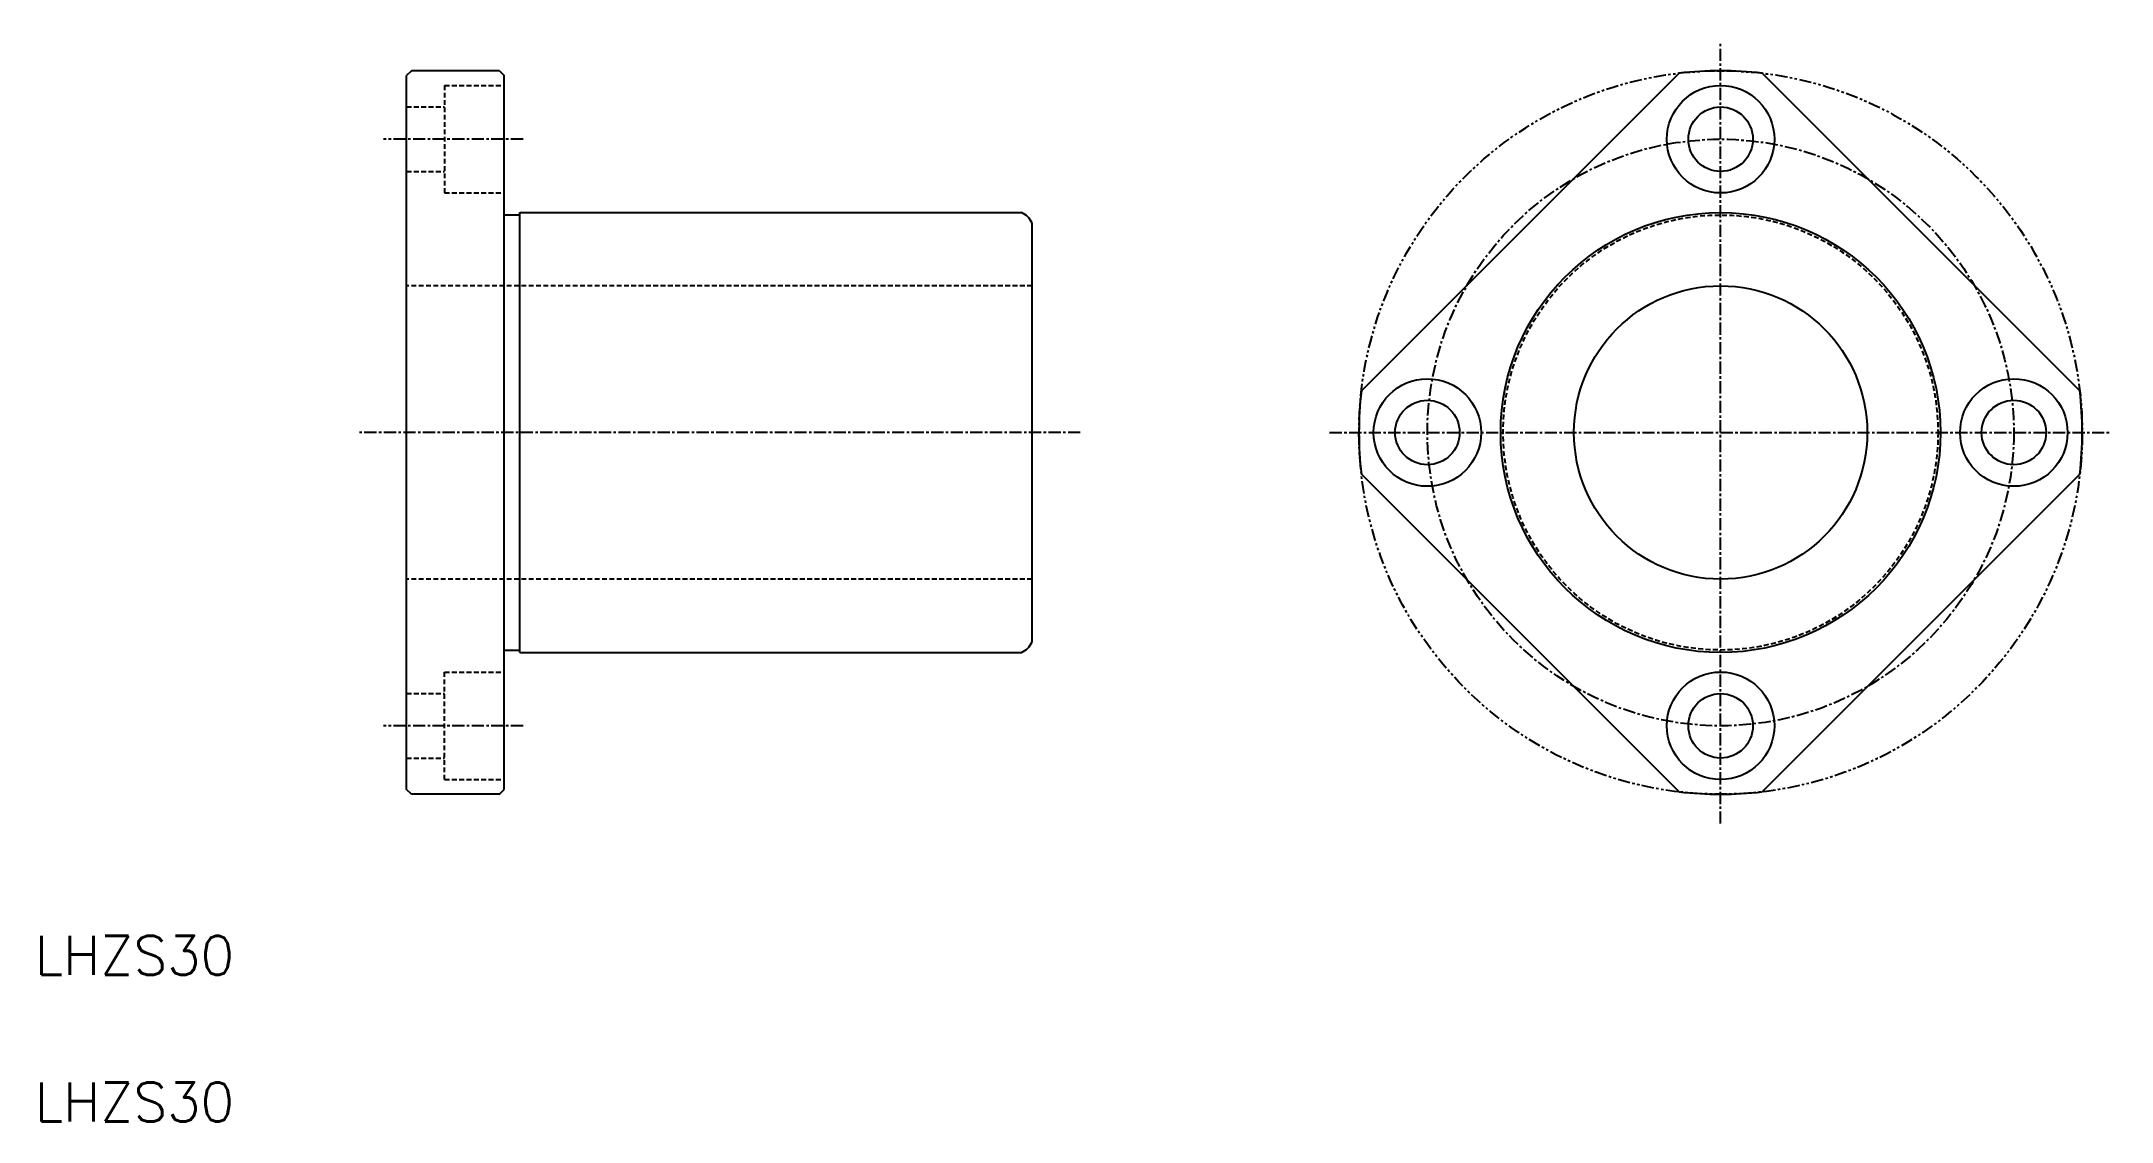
# Model space of a CAD drawing. Extents: x 333 to 545, y 140 to 251.
import ezdxf

# ---------------------------------------------------------------- set-up
doc = ezdxf.new("R2010")
doc.units = 0
for name, pattern in [('CENTER', [2, 1.25, -0.25, 0.25, -0.25]), ('DASHED', [0.75, 0.5, -0.25]), ('PHANTOM', [2.5, 1.25, -0.25, 0.25, -0.25, 0.25, -0.25])]:
    doc.linetypes.add(name, pattern=pattern)
doc.layers.get('0').update_dxf_attribs({"linetype": 'CONTINUOUS'})
doc.layers.add('CENTER', color=1, linetype='CENTER')
doc.styles.get("Standard").update_dxf_attribs({"font": 'txt.shx', "bigfont": 'bigfont.shx'})

msp = doc.modelspace()

# ---------------------------------------------------------------- linework, layer by layer
at = {"color": 7, "linetype": 'CONTINUOUS'}
for p, q in [((370.91, 247.64), (370.41, 247.14)), ((370.41, 174.14), (370.41, 247.14)), ((379.91, 247.64), (370.91, 247.64)), ((379.91, 247.64), (380.41, 247.14)), ((380.41, 174.14), (380.41, 247.14)), ((500.61, 247.4), (468.11, 214.9)), ((541.62, 214.9), (509.12, 247.4)), ((382.01, 233.14), (433.32, 233.14)), ((382.01, 188.14), (382.01, 233.14)), ((380.41, 232.89), (382.01, 232.89)), ((434.41, 189.23), (434.41, 232.05)), ((500.61, 173.89), (468.11, 206.38)), ((541.62, 206.38), (509.12, 173.89)), ((380.41, 188.39), (382.01, 188.39)), ((382.01, 188.14), (433.32, 188.14)), ((393.53, 188.14), (393.53, 188.14)), ((406.66, 188.14), (406.66, 188.14)), ((370.91, 173.64), (370.41, 174.14)), ((379.91, 173.64), (380.41, 174.14)), ((379.91, 173.64), (370.91, 173.64))]:
    msp.add_line(p, q, dxfattribs=at)
at = {"color": 3, "linetype": 'DASHED'}
for p, q in [((374.31, 246.14), (374.31, 235.14)), ((374.31, 246.14), (380.41, 246.14)), ((370.41, 243.94), (374.31, 243.94)), ((370.41, 237.34), (374.31, 237.34)), ((374.31, 235.14), (380.41, 235.14)), ((434.41, 225.64), (370.41, 225.64)), ((434.41, 195.64), (370.41, 195.64)), ((374.31, 175.14), (374.31, 186.14)), ((374.31, 186.14), (380.41, 186.14)), ((370.41, 183.94), (374.31, 183.94)), ((370.41, 177.34), (374.31, 177.34)), ((374.31, 175.14), (380.41, 175.14))]:
    msp.add_line(p, q, dxfattribs=at)
at = {"color": 3, "linetype": 'PHANTOM'}
msp.add_circle((504.86, 210.64), 37, dxfattribs=at)
at = {"color": 7, "linetype": 'CONTINUOUS'}
for centre, radius in [((504.86, 240.64), 5.5), ((504.86, 240.64), 3.3), ((504.86, 210.64), 22.5), ((504.86, 210.64), 15), ((474.86, 210.64), 5.5), ((534.86, 210.64), 5.5), ((474.86, 210.64), 3.3), ((534.86, 210.64), 3.3), ((504.86, 180.64), 5.5), ((504.86, 180.64), 3.3)]:
    msp.add_circle(centre, radius, dxfattribs=at)
at = {"color": 3, "linetype": 'DASHED'}
msp.add_circle((504.86, 210.64), 22.25, dxfattribs=at)
at = {"color": 7, "linetype": 'CONTINUOUS'}
for centre, radius, start, end in [((504.86, 210.64), 37, 83.3917, 96.6083), ((432.56, 231.29), 2, 22.3316, 67.6684), ((504.86, 210.64), 37, 173.3917, 186.6083), ((504.86, 210.64), 37, 353.3917, 6.6083), ((432.56, 189.99), 2, 292.3316, 337.6684), ((504.86, 210.64), 37, 263.3917, 276.6083)]:
    msp.add_arc(centre, radius, start, end, dxfattribs=at)
at = {"layer": 'CENTER', "color": 1, "linetype": 'CENTER'}
for p, q in [((504.86, 170.64), (504.86, 250.64)), ((382.33, 240.64), (368.06, 240.64)), ((439.34, 210.64), (365.51, 210.64)), ((464.86, 210.64), (544.86, 210.64)), ((382.33, 180.64), (368.06, 180.64))]:
    msp.add_line(p, q, dxfattribs=at)
msp.add_circle((504.86, 210.64), 30, dxfattribs=at)

# ---------------------------------------------------------------- texts
at = {"color": 7, "linetype": 'CONTINUOUS'}
for p in [(332.37, 155.16), (332.37, 140.16)]:
    msp.add_text('LHZS30', height=4, dxfattribs=at).set_placement(p)

doc.saveas('drawing.dxf')
